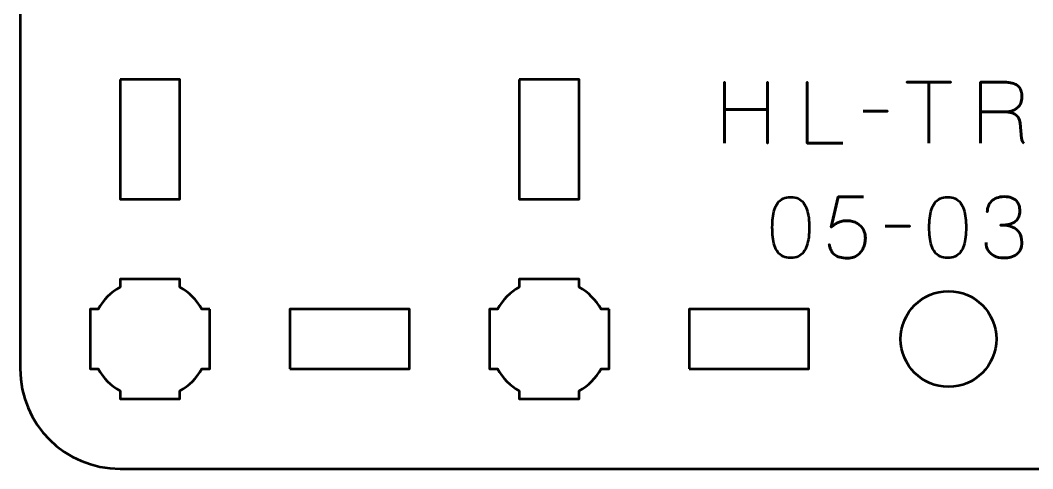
# Model space of a CAD drawing. Header units: centimetres. Extents: x -20.1 to -0.8, y -20.5 to -9.2.
# Drawn here: x -20.15 to -15.08, y -14.5 to -12.25 of the extents above; entities that cross this region are included whole.
import ezdxf

# ---------------------------------------------------------------- set-up
doc = ezdxf.new("R2010")
doc.units = ezdxf.units.CM
doc.header["$MEASUREMENT"] = 0
doc.layers.add('Layer 1', color=7, linetype='Continuous')

msp = doc.modelspace()

# ---------------------------------------------------------------- linework, layer by layer
at = {"layer": 'Layer 1', "lineweight": 53}
msp.add_ellipse((-15.5, -13.85), major_axis=(0, 0.24), ratio=1, dxfattribs=at)
for points, knots in [([(-20.15, -9.69992), (-20.14992, -9.42286), (-19.92685, -9.19998), (-19.6499, -9.19998), (-19.6499, -9.19998), (-16.88331, -9.19998), (-14.11669, -9.19998), (-11.3501, -9.19998), (-11.3501, -9.19998), (-11.0731, -9.19998), (-10.85, -9.42307), (-10.85, -9.70007), (-10.85, -9.70007), (-10.85, -9.70007), (-10.85, -13.99993), (-10.85, -13.99993), (-10.85, -13.99993), (-10.85, -14.27706), (-11.0731, -14.50002), (-11.3501, -14.50002), (-11.3501, -14.50002), (-14.11669, -14.50002), (-16.88331, -14.50002), (-19.6499, -14.50002), (-19.6499, -14.50002), (-19.9269, -14.50002), (-20.15, -14.27693), (-20.15, -13.99993), (-20.15, -13.99993), (-20.15, -13.99993), (-20.15, -9.69992), (-20.15, -9.69992)], [0, 0, 0, 0, 0.125, 0.125, 0.125, 0.125, 0.25, 0.25, 0.25, 0.25, 0.375, 0.375, 0.375, 0.375, 0.5, 0.5, 0.5, 0.5, 0.625, 0.625, 0.625, 0.625, 0.75, 0.75, 0.75, 0.75, 0.875, 0.875, 0.875, 0.875, 1, 1, 1, 1]), ([(-19.64995, -12.54993), (-19.64995, -12.54993), (-19.34994, -12.54993), (-19.34994, -12.54993), (-19.34994, -12.54993), (-19.34994, -12.54993), (-19.34994, -13.14992), (-19.34994, -13.14992), (-19.34994, -13.14992), (-19.34994, -13.14992), (-19.64995, -13.14992), (-19.64995, -13.14992), (-19.64995, -13.14992), (-19.64995, -13.14992), (-19.64995, -12.54993), (-19.64995, -12.54993)], [0, 0, 0, 0, 0.25, 0.25, 0.25, 0.25, 0.5, 0.5, 0.5, 0.5, 0.75, 0.75, 0.75, 0.75, 1, 1, 1, 1]), ([(-17.64995, -12.54993), (-17.64995, -12.54993), (-17.34994, -12.54993), (-17.34994, -12.54993), (-17.34994, -12.54993), (-17.34994, -12.54993), (-17.34994, -13.14992), (-17.34994, -13.14992), (-17.34994, -13.14992), (-17.34994, -13.14992), (-17.64995, -13.14992), (-17.64995, -13.14992), (-17.64995, -13.14992), (-17.64995, -13.14992), (-17.64995, -12.54993), (-17.64995, -12.54993)], [0, 0, 0, 0, 0.25, 0.25, 0.25, 0.25, 0.5, 0.5, 0.5, 0.5, 0.75, 0.75, 0.75, 0.75, 1, 1, 1, 1]), ([(-19.20005, -13.69993), (-19.20005, -13.69993), (-19.20005, -13.84845), (-19.20005, -13.84845), (-19.20005, -13.84845), (-19.20005, -13.84845), (-19.20003, -13.85), (-19.20003, -13.85), (-19.20003, -13.85), (-19.20003, -13.85), (-19.20005, -13.85155), (-19.20005, -13.85155), (-19.20005, -13.85155), (-19.20005, -13.85155), (-19.20005, -13.99993), (-19.20005, -13.99993), (-19.20005, -13.99993), (-19.20005, -13.99993), (-19.24014, -13.99993), (-19.24014, -13.99993), (-19.24014, -13.99993), (-19.26649, -14.0455), (-19.30449, -14.08348), (-19.35004, -14.10984), (-19.35004, -14.10984), (-19.35004, -14.10984), (-19.35004, -14.14993), (-19.35004, -14.14993), (-19.35004, -14.14993), (-19.35004, -14.14993), (-19.49409, -14.14993), (-19.49409, -14.14993), (-19.49409, -14.14993), (-19.49409, -14.14993), (-19.50003, -14.14999), (-19.50003, -14.14999), (-19.50003, -14.14999), (-19.50003, -14.14999), (-19.50597, -14.14993), (-19.50597, -14.14993), (-19.50597, -14.14993), (-19.50597, -14.14993), (-19.65004, -14.14993), (-19.65004, -14.14993), (-19.65004, -14.14993), (-19.65004, -14.14993), (-19.65004, -14.10986), (-19.65004, -14.10986), (-19.65004, -14.10986), (-19.69561, -14.0835), (-19.7336, -14.04551), (-19.75994, -13.99993), (-19.75994, -13.99993), (-19.75994, -13.99993), (-19.80004, -13.99993), (-19.80004, -13.99993), (-19.80004, -13.99993), (-19.80004, -13.99993), (-19.80004, -13.69993), (-19.80004, -13.69993), (-19.80004, -13.69993), (-19.80004, -13.69993), (-19.75985, -13.69993), (-19.75985, -13.69993), (-19.75985, -13.69993), (-19.73351, -13.65443), (-19.69555, -13.61649), (-19.65004, -13.59015), (-19.65004, -13.59015), (-19.65004, -13.59015), (-19.65004, -13.54994), (-19.65004, -13.54994), (-19.65004, -13.54994), (-19.65004, -13.54994), (-19.35004, -13.54994), (-19.35004, -13.54994), (-19.35004, -13.54994), (-19.35004, -13.54994), (-19.35004, -13.59017), (-19.35004, -13.59017), (-19.35004, -13.59017), (-19.30454, -13.61651), (-19.26658, -13.65444), (-19.24024, -13.69993), (-19.24024, -13.69993), (-19.24024, -13.69993), (-19.20005, -13.69993), (-19.20005, -13.69993)], [0, 0, 0, 0, 0.0454545, 0.0454545, 0.0454545, 0.0454545, 0.0909091, 0.0909091, 0.0909091, 0.0909091, 0.1363636, 0.1363636, 0.1363636, 0.1363636, 0.1818182, 0.1818182, 0.1818182, 0.1818182, 0.2272727, 0.2272727, 0.2272727, 0.2272727, 0.2727273, 0.2727273, 0.2727273, 0.2727273, 0.3181818, 0.3181818, 0.3181818, 0.3181818, 0.3636364, 0.3636364, 0.3636364, 0.3636364, 0.4090909, 0.4090909, 0.4090909, 0.4090909, 0.4545455, 0.4545455, 0.4545455, 0.4545455, 0.5, 0.5, 0.5, 0.5, 0.5454545, 0.5454545, 0.5454545, 0.5454545, 0.5909091, 0.5909091, 0.5909091, 0.5909091, 0.6363636, 0.6363636, 0.6363636, 0.6363636, 0.6818182, 0.6818182, 0.6818182, 0.6818182, 0.7272727, 0.7272727, 0.7272727, 0.7272727, 0.7727273, 0.7727273, 0.7727273, 0.7727273, 0.8181818, 0.8181818, 0.8181818, 0.8181818, 0.8636364, 0.8636364, 0.8636364, 0.8636364, 0.9090909, 0.9090909, 0.9090909, 0.9090909, 0.9545455, 0.9545455, 0.9545455, 0.9545455, 1, 1, 1, 1]), ([(-17.20005, -13.69993), (-17.20005, -13.69993), (-17.20005, -13.84845), (-17.20005, -13.84845), (-17.20005, -13.84845), (-17.20005, -13.84845), (-17.20003, -13.85), (-17.20003, -13.85), (-17.20003, -13.85), (-17.20003, -13.85), (-17.20005, -13.85155), (-17.20005, -13.85155), (-17.20005, -13.85155), (-17.20005, -13.85155), (-17.20005, -13.99993), (-17.20005, -13.99993), (-17.20005, -13.99993), (-17.20005, -13.99993), (-17.24014, -13.99993), (-17.24014, -13.99993), (-17.24014, -13.99993), (-17.26649, -14.0455), (-17.30449, -14.08348), (-17.35004, -14.10984), (-17.35004, -14.10984), (-17.35004, -14.10984), (-17.35004, -14.14993), (-17.35004, -14.14993), (-17.35004, -14.14993), (-17.35004, -14.14993), (-17.49409, -14.14993), (-17.49409, -14.14993), (-17.49409, -14.14993), (-17.49409, -14.14993), (-17.50003, -14.14999), (-17.50003, -14.14999), (-17.50003, -14.14999), (-17.50003, -14.14999), (-17.50597, -14.14993), (-17.50597, -14.14993), (-17.50597, -14.14993), (-17.50597, -14.14993), (-17.65004, -14.14993), (-17.65004, -14.14993), (-17.65004, -14.14993), (-17.65004, -14.14993), (-17.65004, -14.10986), (-17.65004, -14.10986), (-17.65004, -14.10986), (-17.69561, -14.0835), (-17.7336, -14.04551), (-17.75994, -13.99993), (-17.75994, -13.99993), (-17.75994, -13.99993), (-17.80004, -13.99993), (-17.80004, -13.99993), (-17.80004, -13.99993), (-17.80004, -13.99993), (-17.80004, -13.69993), (-17.80004, -13.69993), (-17.80004, -13.69993), (-17.80004, -13.69993), (-17.75985, -13.69993), (-17.75985, -13.69993), (-17.75985, -13.69993), (-17.73351, -13.65443), (-17.69555, -13.61649), (-17.65004, -13.59015), (-17.65004, -13.59015), (-17.65004, -13.59015), (-17.65004, -13.54994), (-17.65004, -13.54994), (-17.65004, -13.54994), (-17.65004, -13.54994), (-17.35004, -13.54994), (-17.35004, -13.54994), (-17.35004, -13.54994), (-17.35004, -13.54994), (-17.35004, -13.59017), (-17.35004, -13.59017), (-17.35004, -13.59017), (-17.30454, -13.61651), (-17.26658, -13.65444), (-17.24024, -13.69993), (-17.24024, -13.69993), (-17.24024, -13.69993), (-17.20005, -13.69993), (-17.20005, -13.69993)], [0, 0, 0, 0, 0.0454545, 0.0454545, 0.0454545, 0.0454545, 0.0909091, 0.0909091, 0.0909091, 0.0909091, 0.1363636, 0.1363636, 0.1363636, 0.1363636, 0.1818182, 0.1818182, 0.1818182, 0.1818182, 0.2272727, 0.2272727, 0.2272727, 0.2272727, 0.2727273, 0.2727273, 0.2727273, 0.2727273, 0.3181818, 0.3181818, 0.3181818, 0.3181818, 0.3636364, 0.3636364, 0.3636364, 0.3636364, 0.4090909, 0.4090909, 0.4090909, 0.4090909, 0.4545455, 0.4545455, 0.4545455, 0.4545455, 0.5, 0.5, 0.5, 0.5, 0.5454545, 0.5454545, 0.5454545, 0.5454545, 0.5909091, 0.5909091, 0.5909091, 0.5909091, 0.6363636, 0.6363636, 0.6363636, 0.6363636, 0.6818182, 0.6818182, 0.6818182, 0.6818182, 0.7272727, 0.7272727, 0.7272727, 0.7272727, 0.7727273, 0.7727273, 0.7727273, 0.7727273, 0.8181818, 0.8181818, 0.8181818, 0.8181818, 0.8636364, 0.8636364, 0.8636364, 0.8636364, 0.9090909, 0.9090909, 0.9090909, 0.9090909, 0.9545455, 0.9545455, 0.9545455, 0.9545455, 1, 1, 1, 1]), ([(-18.79995, -13.99993), (-18.79995, -13.99993), (-18.79995, -13.69992), (-18.79995, -13.69992), (-18.79995, -13.69992), (-18.79995, -13.69992), (-18.19996, -13.69992), (-18.19996, -13.69992), (-18.19996, -13.69992), (-18.19996, -13.69992), (-18.19996, -13.99993), (-18.19996, -13.99993), (-18.19996, -13.99993), (-18.19996, -13.99993), (-18.79995, -13.99993), (-18.79995, -13.99993)], [0, 0, 0, 0, 0.25, 0.25, 0.25, 0.25, 0.5, 0.5, 0.5, 0.5, 0.75, 0.75, 0.75, 0.75, 1, 1, 1, 1]), ([(-16.79995, -13.99993), (-16.79995, -13.99993), (-16.79995, -13.69992), (-16.79995, -13.69992), (-16.79995, -13.69992), (-16.79995, -13.69992), (-16.19996, -13.69992), (-16.19996, -13.69992), (-16.19996, -13.69992), (-16.19996, -13.69992), (-16.19996, -13.99993), (-16.19996, -13.99993), (-16.19996, -13.99993), (-16.19996, -13.99993), (-16.79995, -13.99993), (-16.79995, -13.99993)], [0, 0, 0, 0, 0.25, 0.25, 0.25, 0.25, 0.5, 0.5, 0.5, 0.5, 0.75, 0.75, 0.75, 0.75, 1, 1, 1, 1])]:
    msp.add_open_spline(points, degree=3, knots=knots, dxfattribs=at)
at = {"layer": 'Layer 1', "color": 5, "lineweight": 53}
for points, knots in [([(-16.62161, -12.86838), (-16.62161, -12.86838), (-16.62161, -12.69947), (-16.62161, -12.69947), (-16.62161, -12.69947), (-16.62161, -12.69947), (-16.40614, -12.69947), (-16.40614, -12.69947), (-16.40614, -12.69947), (-16.40614, -12.69947), (-16.40614, -12.86838), (-16.40614, -12.86838), (-16.40614, -12.86838), (-16.40614, -12.86838), (-16.40614, -12.56358), (-16.40614, -12.56358), (-16.40614, -12.56358), (-16.40614, -12.56358), (-16.40614, -12.69947), (-16.40614, -12.69947), (-16.40614, -12.69947), (-16.40614, -12.69947), (-16.62161, -12.69947), (-16.62161, -12.69947), (-16.62161, -12.69947), (-16.62161, -12.69947), (-16.62161, -12.56358), (-16.62161, -12.56358), (-16.62161, -12.56358), (-16.62161, -12.56358), (-16.62161, -12.86838), (-16.62161, -12.86838)], [0, 0, 0, 0, 0.125, 0.125, 0.125, 0.125, 0.25, 0.25, 0.25, 0.25, 0.375, 0.375, 0.375, 0.375, 0.5, 0.5, 0.5, 0.5, 0.625, 0.625, 0.625, 0.625, 0.75, 0.75, 0.75, 0.75, 0.875, 0.875, 0.875, 0.875, 1, 1, 1, 1]), ([(-16.03022, -12.86838), (-16.03022, -12.86838), (-16.20844, -12.86838), (-16.20844, -12.86838), (-16.20844, -12.86838), (-16.20844, -12.86838), (-16.20844, -12.56316), (-16.20844, -12.56316), (-16.20844, -12.56316), (-16.20844, -12.56316), (-16.20844, -12.86838), (-16.20844, -12.86838), (-16.20844, -12.86838), (-16.20844, -12.86838), (-16.03022, -12.86838), (-16.03022, -12.86838)], [0, 0, 0, 0, 0.25, 0.25, 0.25, 0.25, 0.5, 0.5, 0.5, 0.5, 0.75, 0.75, 0.75, 0.75, 1, 1, 1, 1]), ([(-15.59843, -12.86838), (-15.59843, -12.86838), (-15.59843, -12.56316), (-15.59843, -12.56316), (-15.59843, -12.56316), (-15.59843, -12.56316), (-15.70807, -12.56316), (-15.70807, -12.56316), (-15.70807, -12.56316), (-15.70807, -12.56316), (-15.48794, -12.56316), (-15.48794, -12.56316), (-15.48794, -12.56316), (-15.48794, -12.56316), (-15.59843, -12.56316), (-15.59843, -12.56316), (-15.59843, -12.56316), (-15.59843, -12.56316), (-15.59843, -12.86838), (-15.59843, -12.86838)], [0, 0, 0, 0, 0.2, 0.2, 0.2, 0.2, 0.4, 0.4, 0.4, 0.4, 0.6, 0.6, 0.6, 0.6, 0.8, 0.8, 0.8, 0.8, 1, 1, 1, 1]), ([(-15.3402, -12.86838), (-15.3402, -12.86838), (-15.3402, -12.56316), (-15.3402, -12.56316), (-15.3402, -12.56316), (-15.3402, -12.56316), (-15.22886, -12.56316), (-15.22886, -12.56316), (-15.22886, -12.56316), (-15.21334, -12.56316), (-15.20008, -12.56422), (-15.18914, -12.56626), (-15.18914, -12.56626), (-15.17814, -12.56831), (-15.16903, -12.57127), (-15.16184, -12.57515), (-15.16184, -12.57515), (-15.15464, -12.57903), (-15.149, -12.58376), (-15.14483, -12.58933), (-15.14483, -12.58933), (-15.1406, -12.59484), (-15.13764, -12.60112), (-15.13573, -12.6081), (-15.13573, -12.6081), (-15.13383, -12.61509), (-15.1327, -12.62264), (-15.13235, -12.63089), (-15.13235, -12.63089), (-15.13185, -12.64126), (-15.13298, -12.65128), (-15.13566, -12.66095), (-15.13566, -12.66095), (-15.13841, -12.67068), (-15.14314, -12.67936), (-15.14984, -12.68712), (-15.14984, -12.68712), (-15.15662, -12.69489), (-15.16572, -12.70102), (-15.17729, -12.70561), (-15.17729, -12.70561), (-15.18886, -12.71013), (-15.20318, -12.71252), (-15.2204, -12.71259), (-15.2204, -12.71259), (-15.2204, -12.71259), (-15.3402, -12.71259), (-15.3402, -12.71259), (-15.3402, -12.71259), (-15.3402, -12.71259), (-15.2204, -12.71259), (-15.2204, -12.71259), (-15.2204, -12.71259), (-15.20354, -12.71252), (-15.18935, -12.71013), (-15.17785, -12.70561), (-15.17785, -12.70561), (-15.16635, -12.70102), (-15.15718, -12.69489), (-15.15034, -12.68712), (-15.15034, -12.68712), (-15.14349, -12.67936), (-15.1387, -12.67068), (-15.13587, -12.66095), (-15.13587, -12.66095), (-15.13305, -12.65128), (-15.13185, -12.64126), (-15.13235, -12.63089), (-15.13235, -12.63089), (-15.13277, -12.62059), (-15.13453, -12.61128), (-15.13764, -12.60295), (-15.13764, -12.60295), (-15.14067, -12.5947), (-15.14575, -12.58757), (-15.15281, -12.58164), (-15.15281, -12.58164), (-15.15986, -12.57572), (-15.1696, -12.57113), (-15.18195, -12.56796), (-15.18195, -12.56796), (-15.19429, -12.56478), (-15.20996, -12.56316), (-15.22886, -12.56316), (-15.22886, -12.56316), (-15.22886, -12.56316), (-15.3402, -12.56316), (-15.3402, -12.56316), (-15.3402, -12.56316), (-15.3402, -12.56316), (-15.3402, -12.86838), (-15.3402, -12.86838)], [0, 0, 0, 0, 0.0434783, 0.0434783, 0.0434783, 0.0434783, 0.0869565, 0.0869565, 0.0869565, 0.0869565, 0.1304348, 0.1304348, 0.1304348, 0.1304348, 0.173913, 0.173913, 0.173913, 0.173913, 0.2173913, 0.2173913, 0.2173913, 0.2173913, 0.2608696, 0.2608696, 0.2608696, 0.2608696, 0.3043478, 0.3043478, 0.3043478, 0.3043478, 0.3478261, 0.3478261, 0.3478261, 0.3478261, 0.3913043, 0.3913043, 0.3913043, 0.3913043, 0.4347826, 0.4347826, 0.4347826, 0.4347826, 0.4782609, 0.4782609, 0.4782609, 0.4782609, 0.5217391, 0.5217391, 0.5217391, 0.5217391, 0.5652174, 0.5652174, 0.5652174, 0.5652174, 0.6086957, 0.6086957, 0.6086957, 0.6086957, 0.6521739, 0.6521739, 0.6521739, 0.6521739, 0.6956522, 0.6956522, 0.6956522, 0.6956522, 0.7391304, 0.7391304, 0.7391304, 0.7391304, 0.7826087, 0.7826087, 0.7826087, 0.7826087, 0.826087, 0.826087, 0.826087, 0.826087, 0.8695652, 0.8695652, 0.8695652, 0.8695652, 0.9130435, 0.9130435, 0.9130435, 0.9130435, 0.9565217, 0.9565217, 0.9565217, 0.9565217, 1, 1, 1, 1]), ([(-15.9282, -12.70878), (-15.9282, -12.70878), (-15.80501, -12.70878), (-15.80501, -12.70878), (-15.80501, -12.70878), (-15.80501, -12.70878), (-15.9282, -12.70878), (-15.9282, -12.70878)], [0, 0, 0, 0, 0.5, 0.5, 0.5, 0.5, 1, 1, 1, 1]), ([(-15.12303, -12.86838), (-15.12585, -12.86633), (-15.12797, -12.86386), (-15.12952, -12.86097), (-15.12952, -12.86097), (-15.13108, -12.85808), (-15.13213, -12.85519), (-15.13277, -12.85236), (-15.13277, -12.85236), (-15.13333, -12.84961), (-15.13362, -12.84728), (-15.13362, -12.84552), (-15.13362, -12.84552), (-15.13362, -12.84552), (-15.14124, -12.76847), (-15.14124, -12.76847), (-15.14124, -12.76847), (-15.14208, -12.7574), (-15.14533, -12.74766), (-15.1509, -12.73933), (-15.1509, -12.73933), (-15.15655, -12.73094), (-15.16459, -12.72445), (-15.17517, -12.71972), (-15.17517, -12.71972), (-15.18569, -12.71506), (-15.19881, -12.71267), (-15.21447, -12.71259), (-15.21447, -12.71259), (-15.19881, -12.71267), (-15.18569, -12.71506), (-15.17517, -12.71972), (-15.17517, -12.71972), (-15.16459, -12.72445), (-15.15655, -12.73094), (-15.1509, -12.73933), (-15.1509, -12.73933), (-15.14533, -12.74766), (-15.14208, -12.7574), (-15.14124, -12.76847), (-15.14124, -12.76847), (-15.14124, -12.76847), (-15.13362, -12.84552), (-15.13362, -12.84552), (-15.13362, -12.84552), (-15.13362, -12.84728), (-15.13333, -12.84961), (-15.13277, -12.85236), (-15.13277, -12.85236), (-15.13213, -12.85519), (-15.13108, -12.85808), (-15.12952, -12.86097), (-15.12952, -12.86097), (-15.12797, -12.86386), (-15.12585, -12.86633), (-15.12303, -12.86838)], [0, 0, 0, 0, 0.0714286, 0.0714286, 0.0714286, 0.0714286, 0.1428571, 0.1428571, 0.1428571, 0.1428571, 0.2142857, 0.2142857, 0.2142857, 0.2142857, 0.2857143, 0.2857143, 0.2857143, 0.2857143, 0.3571429, 0.3571429, 0.3571429, 0.3571429, 0.4285714, 0.4285714, 0.4285714, 0.4285714, 0.5, 0.5, 0.5, 0.5, 0.5714286, 0.5714286, 0.5714286, 0.5714286, 0.6428571, 0.6428571, 0.6428571, 0.6428571, 0.7142857, 0.7142857, 0.7142857, 0.7142857, 0.7857143, 0.7857143, 0.7857143, 0.7857143, 0.8571429, 0.8571429, 0.8571429, 0.8571429, 0.9285714, 0.9285714, 0.9285714, 0.9285714, 1, 1, 1, 1]), ([(-16.29035, -13.44369), (-16.27554, -13.44362), (-16.26277, -13.44101), (-16.25211, -13.43593), (-16.25211, -13.43593), (-16.24153, -13.43085), (-16.23271, -13.42358), (-16.22566, -13.41434), (-16.22566, -13.41434), (-16.21867, -13.40503), (-16.21317, -13.39402), (-16.20908, -13.38132), (-16.20908, -13.38132), (-16.20505, -13.36862), (-16.20216, -13.35472), (-16.20054, -13.33948), (-16.20054, -13.33948), (-16.19884, -13.32424), (-16.198, -13.30822), (-16.19807, -13.29129), (-16.19807, -13.29129), (-16.198, -13.27443), (-16.19884, -13.25841), (-16.20054, -13.24324), (-16.20054, -13.24324), (-16.20216, -13.22807), (-16.20505, -13.2141), (-16.20908, -13.2014), (-16.20908, -13.2014), (-16.21317, -13.18877), (-16.21867, -13.17777), (-16.22566, -13.16838), (-16.22566, -13.16838), (-16.23271, -13.15907), (-16.24153, -13.1518), (-16.25211, -13.14672), (-16.25211, -13.14672), (-16.26277, -13.14157), (-16.27554, -13.13896), (-16.29035, -13.13889), (-16.29035, -13.13889), (-16.30517, -13.13896), (-16.31794, -13.14157), (-16.3286, -13.14672), (-16.3286, -13.14672), (-16.33918, -13.1518), (-16.348, -13.15907), (-16.35505, -13.16838), (-16.35505, -13.16838), (-16.36204, -13.17777), (-16.36754, -13.18877), (-16.37163, -13.2014), (-16.37163, -13.2014), (-16.37566, -13.2141), (-16.37855, -13.22807), (-16.38017, -13.24324), (-16.38017, -13.24324), (-16.38186, -13.25841), (-16.38271, -13.27443), (-16.38264, -13.29129), (-16.38264, -13.29129), (-16.38271, -13.30822), (-16.38186, -13.32424), (-16.38017, -13.33948), (-16.38017, -13.33948), (-16.37855, -13.35472), (-16.37566, -13.36862), (-16.37163, -13.38132), (-16.37163, -13.38132), (-16.36754, -13.39402), (-16.36204, -13.40503), (-16.35505, -13.41434), (-16.35505, -13.41434), (-16.348, -13.42358), (-16.33918, -13.43085), (-16.3286, -13.43593), (-16.3286, -13.43593), (-16.31794, -13.44101), (-16.30517, -13.44362), (-16.29035, -13.44369)], [0, 0, 0, 0, 0.05, 0.05, 0.05, 0.05, 0.1, 0.1, 0.1, 0.1, 0.15, 0.15, 0.15, 0.15, 0.2, 0.2, 0.2, 0.2, 0.25, 0.25, 0.25, 0.25, 0.3, 0.3, 0.3, 0.3, 0.35, 0.35, 0.35, 0.35, 0.4, 0.4, 0.4, 0.4, 0.45, 0.45, 0.45, 0.45, 0.5, 0.5, 0.5, 0.5, 0.55, 0.55, 0.55, 0.55, 0.6, 0.6, 0.6, 0.6, 0.65, 0.65, 0.65, 0.65, 0.7, 0.7, 0.7, 0.7, 0.75, 0.75, 0.75, 0.75, 0.8, 0.8, 0.8, 0.8, 0.85, 0.85, 0.85, 0.85, 0.9, 0.9, 0.9, 0.9, 0.95, 0.95, 0.95, 0.95, 1, 1, 1, 1]), ([(-16.29035, -13.44369), (-16.27554, -13.44362), (-16.26277, -13.44101), (-16.25211, -13.43593), (-16.25211, -13.43593), (-16.24153, -13.43085), (-16.23271, -13.42358), (-16.22566, -13.41434), (-16.22566, -13.41434), (-16.21867, -13.40503), (-16.21317, -13.39402), (-16.20908, -13.38132), (-16.20908, -13.38132), (-16.20505, -13.36862), (-16.20216, -13.35472), (-16.20054, -13.33948), (-16.20054, -13.33948), (-16.19884, -13.32424), (-16.198, -13.30822), (-16.19807, -13.29129), (-16.19807, -13.29129), (-16.198, -13.27443), (-16.19884, -13.25841), (-16.20054, -13.24324), (-16.20054, -13.24324), (-16.20216, -13.22807), (-16.20505, -13.2141), (-16.20908, -13.2014), (-16.20908, -13.2014), (-16.21317, -13.18877), (-16.21867, -13.17777), (-16.22566, -13.16838), (-16.22566, -13.16838), (-16.23271, -13.15907), (-16.24153, -13.1518), (-16.25211, -13.14672), (-16.25211, -13.14672), (-16.26277, -13.14157), (-16.27554, -13.13896), (-16.29035, -13.13889), (-16.29035, -13.13889), (-16.30517, -13.13896), (-16.31794, -13.14157), (-16.3286, -13.14672), (-16.3286, -13.14672), (-16.33918, -13.1518), (-16.348, -13.15907), (-16.35505, -13.16838), (-16.35505, -13.16838), (-16.36204, -13.17777), (-16.36754, -13.18877), (-16.37163, -13.2014), (-16.37163, -13.2014), (-16.37566, -13.2141), (-16.37855, -13.22807), (-16.38017, -13.24324), (-16.38017, -13.24324), (-16.38186, -13.25841), (-16.38271, -13.27443), (-16.38264, -13.29129), (-16.38264, -13.29129), (-16.38271, -13.30822), (-16.38186, -13.32424), (-16.38017, -13.33948), (-16.38017, -13.33948), (-16.37855, -13.35472), (-16.37566, -13.36862), (-16.37163, -13.38132), (-16.37163, -13.38132), (-16.36754, -13.39402), (-16.36204, -13.40503), (-16.35505, -13.41434), (-16.35505, -13.41434), (-16.348, -13.42358), (-16.33918, -13.43085), (-16.3286, -13.43593), (-16.3286, -13.43593), (-16.31794, -13.44101), (-16.30517, -13.44362), (-16.29035, -13.44369)], [0, 0, 0, 0, 0.05, 0.05, 0.05, 0.05, 0.1, 0.1, 0.1, 0.1, 0.15, 0.15, 0.15, 0.15, 0.2, 0.2, 0.2, 0.2, 0.25, 0.25, 0.25, 0.25, 0.3, 0.3, 0.3, 0.3, 0.35, 0.35, 0.35, 0.35, 0.4, 0.4, 0.4, 0.4, 0.45, 0.45, 0.45, 0.45, 0.5, 0.5, 0.5, 0.5, 0.55, 0.55, 0.55, 0.55, 0.6, 0.6, 0.6, 0.6, 0.65, 0.65, 0.65, 0.65, 0.7, 0.7, 0.7, 0.7, 0.75, 0.75, 0.75, 0.75, 0.8, 0.8, 0.8, 0.8, 0.85, 0.85, 0.85, 0.85, 0.9, 0.9, 0.9, 0.9, 0.95, 0.95, 0.95, 0.95, 1, 1, 1, 1]), ([(-15.92629, -13.13847), (-15.92629, -13.13847), (-16.05329, -13.13847), (-16.05329, -13.13847), (-16.05329, -13.13847), (-16.05329, -13.13847), (-16.08716, -13.29002), (-16.08716, -13.29002), (-16.08716, -13.29002), (-16.08123, -13.28494), (-16.07559, -13.28036), (-16.07015, -13.27633), (-16.07015, -13.27633), (-16.06479, -13.27231), (-16.05915, -13.26893), (-16.05315, -13.2661), (-16.05315, -13.2661), (-16.04722, -13.26328), (-16.04045, -13.26116), (-16.03283, -13.25968), (-16.03283, -13.25968), (-16.02528, -13.2582), (-16.01625, -13.25742), (-16.00588, -13.25742), (-16.00588, -13.25742), (-15.99741, -13.25742), (-15.98894, -13.25855), (-15.98048, -13.26088), (-15.98048, -13.26088), (-15.97201, -13.26314), (-15.96397, -13.2666), (-15.95635, -13.27118), (-15.95635, -13.27118), (-15.94866, -13.27584), (-15.94188, -13.28163), (-15.93596, -13.28861), (-15.93596, -13.28861), (-15.92996, -13.2956), (-15.92523, -13.30378), (-15.92185, -13.31316), (-15.92185, -13.31316), (-15.91839, -13.32255), (-15.91663, -13.3332), (-15.91656, -13.34505), (-15.91656, -13.34505), (-15.91648, -13.34943), (-15.91698, -13.35493), (-15.91797, -13.36142), (-15.91797, -13.36142), (-15.91888, -13.36791), (-15.92058, -13.37497), (-15.92298, -13.38245), (-15.92298, -13.38245), (-15.92537, -13.38993), (-15.92876, -13.39734), (-15.93306, -13.40467), (-15.93306, -13.40467), (-15.93737, -13.41201), (-15.94287, -13.41871), (-15.9495, -13.42478), (-15.9495, -13.42478), (-15.95614, -13.43085), (-15.96418, -13.43572), (-15.97356, -13.43939), (-15.97356, -13.43939), (-15.98302, -13.44298), (-15.9941, -13.44489), (-16.00672, -13.44496), (-16.00672, -13.44496), (-16.02182, -13.44489), (-16.03452, -13.44327), (-16.04482, -13.44023), (-16.04482, -13.44023), (-16.05513, -13.43713), (-16.06352, -13.43311), (-16.07001, -13.42803), (-16.07001, -13.42803), (-16.07657, -13.42295), (-16.08165, -13.41737), (-16.08532, -13.41131), (-16.08532, -13.41131), (-16.08899, -13.40524), (-16.09174, -13.39917), (-16.09358, -13.3931), (-16.09358, -13.3931), (-16.09541, -13.38703), (-16.09682, -13.38146), (-16.09774, -13.37638), (-16.09774, -13.37638), (-16.09682, -13.38146), (-16.09541, -13.38703), (-16.09358, -13.3931), (-16.09358, -13.3931), (-16.09174, -13.39917), (-16.08899, -13.40524), (-16.08532, -13.41131), (-16.08532, -13.41131), (-16.08165, -13.41737), (-16.07657, -13.42295), (-16.07001, -13.42803), (-16.07001, -13.42803), (-16.06352, -13.43311), (-16.05513, -13.43713), (-16.04482, -13.44023), (-16.04482, -13.44023), (-16.03452, -13.44327), (-16.02182, -13.44489), (-16.00672, -13.44496), (-16.00672, -13.44496), (-15.9941, -13.44489), (-15.98302, -13.44298), (-15.97356, -13.43939), (-15.97356, -13.43939), (-15.96418, -13.43572), (-15.95614, -13.43085), (-15.9495, -13.42478), (-15.9495, -13.42478), (-15.94287, -13.41871), (-15.93737, -13.41201), (-15.93306, -13.40467), (-15.93306, -13.40467), (-15.92876, -13.39734), (-15.92537, -13.38993), (-15.92298, -13.38245), (-15.92298, -13.38245), (-15.92058, -13.37497), (-15.91888, -13.36791), (-15.91797, -13.36142), (-15.91797, -13.36142), (-15.91698, -13.35493), (-15.91648, -13.34943), (-15.91656, -13.34505), (-15.91656, -13.34505), (-15.91663, -13.3332), (-15.91839, -13.32255), (-15.92185, -13.31316), (-15.92185, -13.31316), (-15.92523, -13.30378), (-15.92996, -13.2956), (-15.93596, -13.28861), (-15.93596, -13.28861), (-15.94188, -13.28163), (-15.94866, -13.27584), (-15.95635, -13.27118), (-15.95635, -13.27118), (-15.96397, -13.2666), (-15.97201, -13.26314), (-15.98048, -13.26088), (-15.98048, -13.26088), (-15.98894, -13.25855), (-15.99741, -13.25742), (-16.00588, -13.25742), (-16.00588, -13.25742), (-16.01625, -13.25742), (-16.02528, -13.2582), (-16.03283, -13.25968), (-16.03283, -13.25968), (-16.04045, -13.26116), (-16.04722, -13.26328), (-16.05315, -13.2661), (-16.05315, -13.2661), (-16.05915, -13.26893), (-16.06479, -13.27231), (-16.07015, -13.27633), (-16.07015, -13.27633), (-16.07559, -13.28036), (-16.08123, -13.28494), (-16.08716, -13.29002), (-16.08716, -13.29002), (-16.08716, -13.29002), (-16.05329, -13.13847), (-16.05329, -13.13847), (-16.05329, -13.13847), (-16.05329, -13.13847), (-15.92629, -13.13847), (-15.92629, -13.13847)], [0, 0, 0, 0, 0.0227273, 0.0227273, 0.0227273, 0.0227273, 0.0454545, 0.0454545, 0.0454545, 0.0454545, 0.0681818, 0.0681818, 0.0681818, 0.0681818, 0.0909091, 0.0909091, 0.0909091, 0.0909091, 0.1136364, 0.1136364, 0.1136364, 0.1136364, 0.1363636, 0.1363636, 0.1363636, 0.1363636, 0.1590909, 0.1590909, 0.1590909, 0.1590909, 0.1818182, 0.1818182, 0.1818182, 0.1818182, 0.2045455, 0.2045455, 0.2045455, 0.2045455, 0.2272727, 0.2272727, 0.2272727, 0.2272727, 0.25, 0.25, 0.25, 0.25, 0.2727273, 0.2727273, 0.2727273, 0.2727273, 0.2954545, 0.2954545, 0.2954545, 0.2954545, 0.3181818, 0.3181818, 0.3181818, 0.3181818, 0.3409091, 0.3409091, 0.3409091, 0.3409091, 0.3636364, 0.3636364, 0.3636364, 0.3636364, 0.3863636, 0.3863636, 0.3863636, 0.3863636, 0.4090909, 0.4090909, 0.4090909, 0.4090909, 0.4318182, 0.4318182, 0.4318182, 0.4318182, 0.4545455, 0.4545455, 0.4545455, 0.4545455, 0.4772727, 0.4772727, 0.4772727, 0.4772727, 0.5, 0.5, 0.5, 0.5, 0.5227273, 0.5227273, 0.5227273, 0.5227273, 0.5454545, 0.5454545, 0.5454545, 0.5454545, 0.5681818, 0.5681818, 0.5681818, 0.5681818, 0.5909091, 0.5909091, 0.5909091, 0.5909091, 0.6136364, 0.6136364, 0.6136364, 0.6136364, 0.6363636, 0.6363636, 0.6363636, 0.6363636, 0.6590909, 0.6590909, 0.6590909, 0.6590909, 0.6818182, 0.6818182, 0.6818182, 0.6818182, 0.7045455, 0.7045455, 0.7045455, 0.7045455, 0.7272727, 0.7272727, 0.7272727, 0.7272727, 0.75, 0.75, 0.75, 0.75, 0.7727273, 0.7727273, 0.7727273, 0.7727273, 0.7954545, 0.7954545, 0.7954545, 0.7954545, 0.8181818, 0.8181818, 0.8181818, 0.8181818, 0.8409091, 0.8409091, 0.8409091, 0.8409091, 0.8636364, 0.8636364, 0.8636364, 0.8636364, 0.8863636, 0.8863636, 0.8863636, 0.8863636, 0.9090909, 0.9090909, 0.9090909, 0.9090909, 0.9318182, 0.9318182, 0.9318182, 0.9318182, 0.9545455, 0.9545455, 0.9545455, 0.9545455, 0.9772727, 0.9772727, 0.9772727, 0.9772727, 1, 1, 1, 1]), ([(-15.50423, -13.44369), (-15.48942, -13.44362), (-15.47665, -13.44101), (-15.46599, -13.43593), (-15.46599, -13.43593), (-15.45541, -13.43085), (-15.44659, -13.42358), (-15.43954, -13.41434), (-15.43954, -13.41434), (-15.43255, -13.40503), (-15.42705, -13.39402), (-15.42296, -13.38132), (-15.42296, -13.38132), (-15.41893, -13.36862), (-15.41604, -13.35472), (-15.41442, -13.33948), (-15.41442, -13.33948), (-15.41272, -13.32424), (-15.41188, -13.30822), (-15.41195, -13.29129), (-15.41195, -13.29129), (-15.41188, -13.27443), (-15.41272, -13.25841), (-15.41442, -13.24324), (-15.41442, -13.24324), (-15.41604, -13.22807), (-15.41893, -13.2141), (-15.42296, -13.2014), (-15.42296, -13.2014), (-15.42705, -13.18877), (-15.43255, -13.17777), (-15.43954, -13.16838), (-15.43954, -13.16838), (-15.44659, -13.15907), (-15.45541, -13.1518), (-15.46599, -13.14672), (-15.46599, -13.14672), (-15.47665, -13.14157), (-15.48942, -13.13896), (-15.50423, -13.13889), (-15.50423, -13.13889), (-15.51905, -13.13896), (-15.53182, -13.14157), (-15.54248, -13.14672), (-15.54248, -13.14672), (-15.55306, -13.1518), (-15.56188, -13.15907), (-15.56893, -13.16838), (-15.56893, -13.16838), (-15.57592, -13.17777), (-15.58142, -13.18877), (-15.58551, -13.2014), (-15.58551, -13.2014), (-15.58954, -13.2141), (-15.59243, -13.22807), (-15.59405, -13.24324), (-15.59405, -13.24324), (-15.59574, -13.25841), (-15.59659, -13.27443), (-15.59652, -13.29129), (-15.59652, -13.29129), (-15.59659, -13.30822), (-15.59574, -13.32424), (-15.59405, -13.33948), (-15.59405, -13.33948), (-15.59243, -13.35472), (-15.58954, -13.36862), (-15.58551, -13.38132), (-15.58551, -13.38132), (-15.58142, -13.39402), (-15.57592, -13.40503), (-15.56893, -13.41434), (-15.56893, -13.41434), (-15.56188, -13.42358), (-15.55306, -13.43085), (-15.54248, -13.43593), (-15.54248, -13.43593), (-15.53182, -13.44101), (-15.51905, -13.44362), (-15.50423, -13.44369)], [0, 0, 0, 0, 0.05, 0.05, 0.05, 0.05, 0.1, 0.1, 0.1, 0.1, 0.15, 0.15, 0.15, 0.15, 0.2, 0.2, 0.2, 0.2, 0.25, 0.25, 0.25, 0.25, 0.3, 0.3, 0.3, 0.3, 0.35, 0.35, 0.35, 0.35, 0.4, 0.4, 0.4, 0.4, 0.45, 0.45, 0.45, 0.45, 0.5, 0.5, 0.5, 0.5, 0.55, 0.55, 0.55, 0.55, 0.6, 0.6, 0.6, 0.6, 0.65, 0.65, 0.65, 0.65, 0.7, 0.7, 0.7, 0.7, 0.75, 0.75, 0.75, 0.75, 0.8, 0.8, 0.8, 0.8, 0.85, 0.85, 0.85, 0.85, 0.9, 0.9, 0.9, 0.9, 0.95, 0.95, 0.95, 0.95, 1, 1, 1, 1]), ([(-15.50423, -13.44369), (-15.48942, -13.44362), (-15.47665, -13.44101), (-15.46599, -13.43593), (-15.46599, -13.43593), (-15.45541, -13.43085), (-15.44659, -13.42358), (-15.43954, -13.41434), (-15.43954, -13.41434), (-15.43255, -13.40503), (-15.42705, -13.39402), (-15.42296, -13.38132), (-15.42296, -13.38132), (-15.41893, -13.36862), (-15.41604, -13.35472), (-15.41442, -13.33948), (-15.41442, -13.33948), (-15.41272, -13.32424), (-15.41188, -13.30822), (-15.41195, -13.29129), (-15.41195, -13.29129), (-15.41188, -13.27443), (-15.41272, -13.25841), (-15.41442, -13.24324), (-15.41442, -13.24324), (-15.41604, -13.22807), (-15.41893, -13.2141), (-15.42296, -13.2014), (-15.42296, -13.2014), (-15.42705, -13.18877), (-15.43255, -13.17777), (-15.43954, -13.16838), (-15.43954, -13.16838), (-15.44659, -13.15907), (-15.45541, -13.1518), (-15.46599, -13.14672), (-15.46599, -13.14672), (-15.47665, -13.14157), (-15.48942, -13.13896), (-15.50423, -13.13889), (-15.50423, -13.13889), (-15.51905, -13.13896), (-15.53182, -13.14157), (-15.54248, -13.14672), (-15.54248, -13.14672), (-15.55306, -13.1518), (-15.56188, -13.15907), (-15.56893, -13.16838), (-15.56893, -13.16838), (-15.57592, -13.17777), (-15.58142, -13.18877), (-15.58551, -13.2014), (-15.58551, -13.2014), (-15.58954, -13.2141), (-15.59243, -13.22807), (-15.59405, -13.24324), (-15.59405, -13.24324), (-15.59574, -13.25841), (-15.59659, -13.27443), (-15.59652, -13.29129), (-15.59652, -13.29129), (-15.59659, -13.30822), (-15.59574, -13.32424), (-15.59405, -13.33948), (-15.59405, -13.33948), (-15.59243, -13.35472), (-15.58954, -13.36862), (-15.58551, -13.38132), (-15.58551, -13.38132), (-15.58142, -13.39402), (-15.57592, -13.40503), (-15.56893, -13.41434), (-15.56893, -13.41434), (-15.56188, -13.42358), (-15.55306, -13.43085), (-15.54248, -13.43593), (-15.54248, -13.43593), (-15.53182, -13.44101), (-15.51905, -13.44362), (-15.50423, -13.44369)], [0, 0, 0, 0, 0.05, 0.05, 0.05, 0.05, 0.1, 0.1, 0.1, 0.1, 0.15, 0.15, 0.15, 0.15, 0.2, 0.2, 0.2, 0.2, 0.25, 0.25, 0.25, 0.25, 0.3, 0.3, 0.3, 0.3, 0.35, 0.35, 0.35, 0.35, 0.4, 0.4, 0.4, 0.4, 0.45, 0.45, 0.45, 0.45, 0.5, 0.5, 0.5, 0.5, 0.55, 0.55, 0.55, 0.55, 0.6, 0.6, 0.6, 0.6, 0.65, 0.65, 0.65, 0.65, 0.7, 0.7, 0.7, 0.7, 0.75, 0.75, 0.75, 0.75, 0.8, 0.8, 0.8, 0.8, 0.85, 0.85, 0.85, 0.85, 0.9, 0.9, 0.9, 0.9, 0.95, 0.95, 0.95, 0.95, 1, 1, 1, 1]), ([(-15.31162, -13.36707), (-15.31155, -13.38231), (-15.30802, -13.39557), (-15.30104, -13.40707), (-15.30104, -13.40707), (-15.29405, -13.4185), (-15.2841, -13.42746), (-15.27112, -13.43388), (-15.27112, -13.43388), (-15.25814, -13.4403), (-15.24255, -13.44355), (-15.22441, -13.44369), (-15.22441, -13.44369), (-15.2108, -13.44369), (-15.19845, -13.44228), (-15.18723, -13.43932), (-15.18723, -13.43932), (-15.17608, -13.43635), (-15.16649, -13.43177), (-15.15837, -13.42549), (-15.15837, -13.42549), (-15.15026, -13.41921), (-15.14405, -13.41109), (-15.13961, -13.40122), (-15.13961, -13.40122), (-15.13523, -13.39127), (-15.13305, -13.37934), (-15.13298, -13.36537), (-15.13298, -13.36537), (-15.1329, -13.34675), (-15.13671, -13.33101), (-15.14426, -13.31824), (-15.14426, -13.31824), (-15.15181, -13.30547), (-15.16353, -13.29588), (-15.17926, -13.28932), (-15.17926, -13.28932), (-15.19499, -13.28275), (-15.21517, -13.27944), (-15.23965, -13.27944), (-15.23965, -13.27944), (-15.22138, -13.27951), (-15.20607, -13.27782), (-15.19358, -13.27436), (-15.19358, -13.27436), (-15.18116, -13.2709), (-15.17122, -13.26603), (-15.16374, -13.25968), (-15.16374, -13.25968), (-15.15626, -13.2534), (-15.15083, -13.24592), (-15.14758, -13.23732), (-15.14758, -13.23732), (-15.14426, -13.22878), (-15.14264, -13.2194), (-15.14271, -13.20917), (-15.14271, -13.20917), (-15.14264, -13.19893), (-15.14405, -13.18948), (-15.14687, -13.18073), (-15.14687, -13.18073), (-15.14963, -13.17198), (-15.15414, -13.16429), (-15.16028, -13.15773), (-15.16028, -13.15773), (-15.16642, -13.15117), (-15.17453, -13.14602), (-15.18448, -13.14235), (-15.18448, -13.14235), (-15.1945, -13.13868), (-15.20671, -13.13685), (-15.22103, -13.13678), (-15.22103, -13.13678), (-15.23528, -13.13685), (-15.24777, -13.13896), (-15.25835, -13.14306), (-15.25835, -13.14306), (-15.26901, -13.14715), (-15.27775, -13.15272), (-15.28481, -13.15985), (-15.28481, -13.15985), (-15.29179, -13.16697), (-15.29702, -13.17509), (-15.30047, -13.18426), (-15.30047, -13.18426), (-15.304, -13.19343), (-15.30569, -13.20317), (-15.30569, -13.2134), (-15.30569, -13.2134), (-15.30569, -13.20317), (-15.304, -13.19343), (-15.30047, -13.18426), (-15.30047, -13.18426), (-15.29702, -13.17509), (-15.29179, -13.16697), (-15.28481, -13.15985), (-15.28481, -13.15985), (-15.27775, -13.15272), (-15.26901, -13.14715), (-15.25835, -13.14306), (-15.25835, -13.14306), (-15.24777, -13.13896), (-15.23528, -13.13685), (-15.22103, -13.13678), (-15.22103, -13.13678), (-15.20671, -13.13685), (-15.1945, -13.13868), (-15.18448, -13.14235), (-15.18448, -13.14235), (-15.17453, -13.14602), (-15.16642, -13.15117), (-15.16028, -13.15773), (-15.16028, -13.15773), (-15.15414, -13.16429), (-15.14963, -13.17198), (-15.14687, -13.18073), (-15.14687, -13.18073), (-15.14405, -13.18948), (-15.14264, -13.19893), (-15.14271, -13.20917), (-15.14271, -13.20917), (-15.14264, -13.2194), (-15.14426, -13.22878), (-15.14758, -13.23732), (-15.14758, -13.23732), (-15.15083, -13.24592), (-15.15626, -13.2534), (-15.16374, -13.25968), (-15.16374, -13.25968), (-15.17122, -13.26603), (-15.18116, -13.2709), (-15.19358, -13.27436), (-15.19358, -13.27436), (-15.20607, -13.27782), (-15.22138, -13.27951), (-15.23965, -13.27944), (-15.23965, -13.27944), (-15.21517, -13.27944), (-15.19499, -13.28275), (-15.17926, -13.28932), (-15.17926, -13.28932), (-15.16353, -13.29588), (-15.15181, -13.30547), (-15.14426, -13.31824), (-15.14426, -13.31824), (-15.13671, -13.33101), (-15.1329, -13.34675), (-15.13298, -13.36537), (-15.13298, -13.36537), (-15.13305, -13.37934), (-15.13523, -13.39127), (-15.13961, -13.40122), (-15.13961, -13.40122), (-15.14405, -13.41109), (-15.15026, -13.41921), (-15.15837, -13.42549), (-15.15837, -13.42549), (-15.16649, -13.43177), (-15.17608, -13.43635), (-15.18723, -13.43932), (-15.18723, -13.43932), (-15.19845, -13.44228), (-15.2108, -13.44369), (-15.22441, -13.44369), (-15.22441, -13.44369), (-15.24255, -13.44355), (-15.25814, -13.4403), (-15.27112, -13.43388), (-15.27112, -13.43388), (-15.2841, -13.42746), (-15.29405, -13.4185), (-15.30104, -13.40707), (-15.30104, -13.40707), (-15.30802, -13.39557), (-15.31155, -13.38231), (-15.31162, -13.36707)], [0, 0, 0, 0, 0.0227273, 0.0227273, 0.0227273, 0.0227273, 0.0454545, 0.0454545, 0.0454545, 0.0454545, 0.0681818, 0.0681818, 0.0681818, 0.0681818, 0.0909091, 0.0909091, 0.0909091, 0.0909091, 0.1136364, 0.1136364, 0.1136364, 0.1136364, 0.1363636, 0.1363636, 0.1363636, 0.1363636, 0.1590909, 0.1590909, 0.1590909, 0.1590909, 0.1818182, 0.1818182, 0.1818182, 0.1818182, 0.2045455, 0.2045455, 0.2045455, 0.2045455, 0.2272727, 0.2272727, 0.2272727, 0.2272727, 0.25, 0.25, 0.25, 0.25, 0.2727273, 0.2727273, 0.2727273, 0.2727273, 0.2954545, 0.2954545, 0.2954545, 0.2954545, 0.3181818, 0.3181818, 0.3181818, 0.3181818, 0.3409091, 0.3409091, 0.3409091, 0.3409091, 0.3636364, 0.3636364, 0.3636364, 0.3636364, 0.3863636, 0.3863636, 0.3863636, 0.3863636, 0.4090909, 0.4090909, 0.4090909, 0.4090909, 0.4318182, 0.4318182, 0.4318182, 0.4318182, 0.4545455, 0.4545455, 0.4545455, 0.4545455, 0.4772727, 0.4772727, 0.4772727, 0.4772727, 0.5, 0.5, 0.5, 0.5, 0.5227273, 0.5227273, 0.5227273, 0.5227273, 0.5454545, 0.5454545, 0.5454545, 0.5454545, 0.5681818, 0.5681818, 0.5681818, 0.5681818, 0.5909091, 0.5909091, 0.5909091, 0.5909091, 0.6136364, 0.6136364, 0.6136364, 0.6136364, 0.6363636, 0.6363636, 0.6363636, 0.6363636, 0.6590909, 0.6590909, 0.6590909, 0.6590909, 0.6818182, 0.6818182, 0.6818182, 0.6818182, 0.7045455, 0.7045455, 0.7045455, 0.7045455, 0.7272727, 0.7272727, 0.7272727, 0.7272727, 0.75, 0.75, 0.75, 0.75, 0.7727273, 0.7727273, 0.7727273, 0.7727273, 0.7954545, 0.7954545, 0.7954545, 0.7954545, 0.8181818, 0.8181818, 0.8181818, 0.8181818, 0.8409091, 0.8409091, 0.8409091, 0.8409091, 0.8636364, 0.8636364, 0.8636364, 0.8636364, 0.8863636, 0.8863636, 0.8863636, 0.8863636, 0.9090909, 0.9090909, 0.9090909, 0.9090909, 0.9318182, 0.9318182, 0.9318182, 0.9318182, 0.9545455, 0.9545455, 0.9545455, 0.9545455, 0.9772727, 0.9772727, 0.9772727, 0.9772727, 1, 1, 1, 1]), ([(-15.81665, -13.28409), (-15.81665, -13.28409), (-15.69346, -13.28409), (-15.69346, -13.28409), (-15.69346, -13.28409), (-15.69346, -13.28409), (-15.81665, -13.28409), (-15.81665, -13.28409)], [0, 0, 0, 0, 0.5, 0.5, 0.5, 0.5, 1, 1, 1, 1])]:
    msp.add_open_spline(points, degree=3, knots=knots, dxfattribs=at)

doc.saveas('drawing.dxf')
